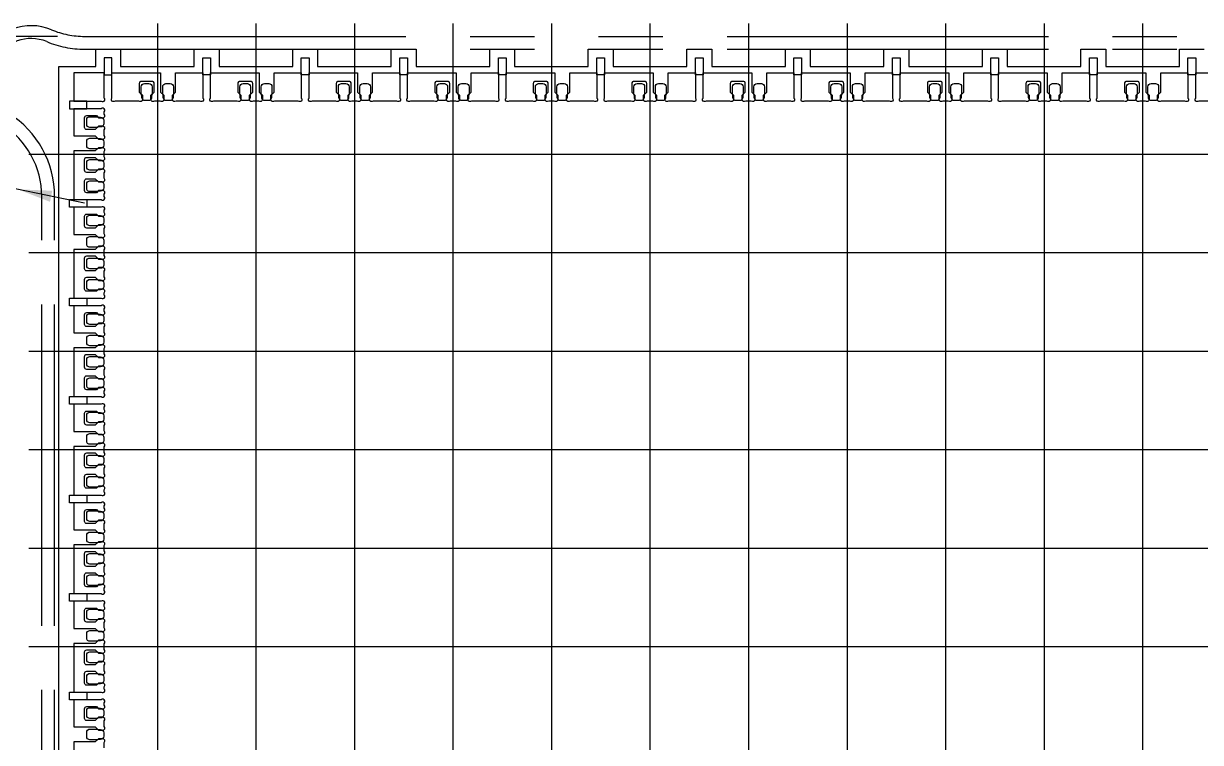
# Model space of a CAD drawing. Extents: x -105 to 405, y -68 to 126.
# Drawn here: x 236.63 to 264.11, y 80.19 to 96.97 of the extents above; entities that cross this region are included whole.
import ezdxf

# ---------------------------------------------------------------- set-up
doc = ezdxf.new("R2010")
doc.units = 0
doc.linetypes.add('PHANTOM', pattern=[15, 7.5, -1.5, 1.5, -1.5, 1.5, -1.5])
doc.layers.add('2', color=7, linetype='CONTINUOUS')
doc.layers.add('2D', color=4, linetype='CONTINUOUS')

msp = doc.modelspace()

# ---------------------------------------------------------------- linework, layer by layer
at = {"layer": '2', "linetype": 'CONTINUOUS'}
for points in [[(237.8045, 95.8249), (237.8045, 95.1649), (238.4438, 95.1649, 1.010051), (238.5145, 95.2356), (238.5145, 95.8249)], [(239.8295, 95.5749), (239.8295, 95.3749), (239.9045, 95.2999), (239.9045, 95.1999, -0.6718011), (239.8188, 95.1649), (239.6902, 95.1649, -0.6718011), (239.6045, 95.1999), (239.6045, 95.2999), (239.6795, 95.3749), (239.6795, 95.5749, 0.4142136), (239.6295, 95.6249), (239.3795, 95.6249, 0.4142136), (239.3295, 95.5749), (239.3295, 95.3749), (239.4045, 95.2999), (239.4045, 95.1999, -0.6718011), (239.3188, 95.1649), (238.7652, 95.1649, -1.010051), (238.6945, 95.2356), (238.6945, 95.8249), (239.8295, 95.8249)], [(240.1795, 95.8249), (240.8145, 95.8249), (240.8145, 95.2356, -1.010051), (240.7438, 95.1649), (240.1902, 95.1649, -0.6718011), (240.1045, 95.1999), (240.1045, 95.2999), (240.1795, 95.3749), (240.1795, 95.5749)], [(242.1295, 95.5749), (242.1295, 95.3749), (242.2045, 95.2999), (242.2045, 95.1999, -0.6718011), (242.1188, 95.1649), (241.9902, 95.1649, -0.6718011), (241.9045, 95.1999), (241.9045, 95.2999), (241.9795, 95.3749), (241.9795, 95.5749, 0.4142136), (241.9295, 95.6249), (241.6795, 95.6249, 0.4142136), (241.6295, 95.5749), (241.6295, 95.3749), (241.7045, 95.2999), (241.7045, 95.1999, -0.6718011), (241.6188, 95.1649), (241.0652, 95.1649, -1.010051), (240.9945, 95.2356), (240.9945, 95.8249), (242.1295, 95.8249)], [(242.4795, 95.8249), (243.1145, 95.8249), (243.1145, 95.2356, -1.010051), (243.0438, 95.1649), (242.4902, 95.1649, -0.6718011), (242.4045, 95.1999), (242.4045, 95.2999), (242.4795, 95.3749), (242.4795, 95.5749)], [(244.4295, 95.5749), (244.4295, 95.3749), (244.5045, 95.2999), (244.5045, 95.1999, -0.6718011), (244.4188, 95.1649), (244.2902, 95.1649, -0.6718011), (244.2045, 95.1999), (244.2045, 95.2999), (244.2795, 95.3749), (244.2795, 95.5749, 0.4142136), (244.2295, 95.6249), (243.9795, 95.6249, 0.4142136), (243.9295, 95.5749), (243.9295, 95.3749), (244.0045, 95.2999), (244.0045, 95.1999, -0.6718011), (243.9188, 95.1649), (243.3652, 95.1649, -1.010051), (243.2945, 95.2356), (243.2945, 95.8249), (244.4295, 95.8249)], [(244.7795, 95.8249), (245.4145, 95.8249), (245.4145, 95.2356, -1.010051), (245.3438, 95.1649), (244.7902, 95.1649, -0.6718011), (244.7045, 95.1999), (244.7045, 95.2999), (244.7795, 95.3749), (244.7795, 95.5749)], [(246.7295, 95.5749), (246.7295, 95.3749), (246.8045, 95.2999), (246.8045, 95.1999, -0.6718011), (246.7188, 95.1649), (246.5902, 95.1649, -0.6718011), (246.5045, 95.1999), (246.5045, 95.2999), (246.5795, 95.3749), (246.5795, 95.5749, 0.4142136), (246.5295, 95.6249), (246.2795, 95.6249, 0.4142136), (246.2295, 95.5749), (246.2295, 95.3749), (246.3045, 95.2999), (246.3045, 95.1999, -0.6718011), (246.2188, 95.1649), (245.6652, 95.1649, -1.010051), (245.5945, 95.2356), (245.5945, 95.8249), (246.7295, 95.8249)], [(247.0795, 95.8249), (247.7145, 95.8249), (247.7145, 95.2356, -1.010051), (247.6438, 95.1649), (247.0902, 95.1649, -0.6718011), (247.0045, 95.1999), (247.0045, 95.2999), (247.0795, 95.3749), (247.0795, 95.5749)], [(249.0295, 95.5749), (249.0295, 95.3749), (249.1045, 95.2999), (249.1045, 95.1999, -0.6718011), (249.0188, 95.1649), (248.8902, 95.1649, -0.6718011), (248.8045, 95.1999), (248.8045, 95.2999), (248.8795, 95.3749), (248.8795, 95.5749, 0.4142136), (248.8295, 95.6249), (248.5795, 95.6249, 0.4142136), (248.5295, 95.5749), (248.5295, 95.3749), (248.6045, 95.2999), (248.6045, 95.1999, -0.6718011), (248.5188, 95.1649), (247.9652, 95.1649, -1.010051), (247.8945, 95.2356), (247.8945, 95.8249), (249.0295, 95.8249)], [(249.3795, 95.8249), (250.0145, 95.8249), (250.0145, 95.2356, -1.010051), (249.9438, 95.1649), (249.3902, 95.1649, -0.6718011), (249.3045, 95.1999), (249.3045, 95.2999), (249.3795, 95.3749), (249.3795, 95.5749)], [(251.3295, 95.5749), (251.3295, 95.3749), (251.4045, 95.2999), (251.4045, 95.1999, -0.6718011), (251.3188, 95.1649), (251.1902, 95.1649, -0.6718011), (251.1045, 95.1999), (251.1045, 95.2999), (251.1795, 95.3749), (251.1795, 95.5749, 0.4142136), (251.1295, 95.6249), (250.8795, 95.6249, 0.4142136), (250.8295, 95.5749), (250.8295, 95.3749), (250.9045, 95.2999), (250.9045, 95.1999, -0.6718011), (250.8188, 95.1649), (250.2652, 95.1649, -1.010051), (250.1945, 95.2356), (250.1945, 95.8249), (251.3295, 95.8249)], [(251.6795, 95.8249), (252.3145, 95.8249), (252.3145, 95.2356, -1.010051), (252.2438, 95.1649), (251.6902, 95.1649, -0.6718011), (251.6045, 95.1999), (251.6045, 95.2999), (251.6795, 95.3749), (251.6795, 95.5749)], [(253.6295, 95.5749), (253.6295, 95.3749), (253.7045, 95.2999), (253.7045, 95.1999, -0.6718011), (253.6188, 95.1649), (253.4902, 95.1649, -0.6718011), (253.4045, 95.1999), (253.4045, 95.2999), (253.4795, 95.3749), (253.4795, 95.5749, 0.4142136), (253.4295, 95.6249), (253.1795, 95.6249, 0.4142136), (253.1295, 95.5749), (253.1295, 95.3749), (253.2045, 95.2999), (253.2045, 95.1999, -0.6718011), (253.1188, 95.1649), (252.5652, 95.1649, -1.010051), (252.4945, 95.2356), (252.4945, 95.8249), (253.6295, 95.8249)], [(253.9795, 95.8249), (254.6145, 95.8249), (254.6145, 95.2356, -1.010051), (254.5438, 95.1649), (253.9902, 95.1649, -0.6718011), (253.9045, 95.1999), (253.9045, 95.2999), (253.9795, 95.3749), (253.9795, 95.5749)], [(255.9295, 95.5749), (255.9295, 95.3749), (256.0045, 95.2999), (256.0045, 95.1999, -0.6718011), (255.9188, 95.1649), (255.7902, 95.1649, -0.6718011), (255.7045, 95.1999), (255.7045, 95.2999), (255.7795, 95.3749), (255.7795, 95.5749, 0.4142136), (255.7295, 95.6249), (255.4795, 95.6249, 0.4142136), (255.4295, 95.5749), (255.4295, 95.3749), (255.5045, 95.2999), (255.5045, 95.1999, -0.6718011), (255.4188, 95.1649), (254.8652, 95.1649, -1.010051), (254.7945, 95.2356), (254.7945, 95.8249), (255.9295, 95.8249)], [(256.2795, 95.8249), (256.9145, 95.8249), (256.9145, 95.2356, -1.010051), (256.8438, 95.1649), (256.2902, 95.1649, -0.6718011), (256.2045, 95.1999), (256.2045, 95.2999), (256.2795, 95.3749), (256.2795, 95.5749)], [(258.2295, 95.5749), (258.2295, 95.3749), (258.3045, 95.2999), (258.3045, 95.1999, -0.6718011), (258.2188, 95.1649), (258.0902, 95.1649, -0.6718011), (258.0045, 95.1999), (258.0045, 95.2999), (258.0795, 95.3749), (258.0795, 95.5749, 0.4142136), (258.0295, 95.6249), (257.7795, 95.6249, 0.4142136), (257.7295, 95.5749), (257.7295, 95.3749), (257.8045, 95.2999), (257.8045, 95.1999, -0.6718011), (257.7188, 95.1649), (257.1652, 95.1649, -1.010051), (257.0945, 95.2356), (257.0945, 95.8249), (258.2295, 95.8249)], [(258.5795, 95.8249), (259.2145, 95.8249), (259.2145, 95.2356, -1.010051), (259.1438, 95.1649), (258.5902, 95.1649, -0.6718011), (258.5045, 95.1999), (258.5045, 95.2999), (258.5795, 95.3749), (258.5795, 95.5749)], [(260.5295, 95.5749), (260.5295, 95.3749), (260.6045, 95.2999), (260.6045, 95.1999, -0.6718011), (260.5188, 95.1649), (260.3902, 95.1649, -0.6718011), (260.3045, 95.1999), (260.3045, 95.2999), (260.3795, 95.3749), (260.3795, 95.5749, 0.4142136), (260.3295, 95.6249), (260.0795, 95.6249, 0.4142136), (260.0295, 95.5749), (260.0295, 95.3749), (260.1045, 95.2999), (260.1045, 95.1999, -0.6718011), (260.0188, 95.1649), (259.4652, 95.1649, -1.010051), (259.3945, 95.2356), (259.3945, 95.8249), (260.5295, 95.8249)], [(260.8795, 95.8249), (261.5145, 95.8249), (261.5145, 95.2356, -1.010051), (261.4438, 95.1649), (260.8902, 95.1649, -0.6718011), (260.8045, 95.1999), (260.8045, 95.2999), (260.8795, 95.3749), (260.8795, 95.5749)], [(262.8295, 95.5749), (262.8295, 95.3749), (262.9045, 95.2999), (262.9045, 95.1999, -0.6718011), (262.8188, 95.1649), (262.6902, 95.1649, -0.6718011), (262.6045, 95.1999), (262.6045, 95.2999), (262.6795, 95.3749), (262.6795, 95.5749, 0.4142136), (262.6295, 95.6249), (262.3795, 95.6249, 0.4142136), (262.3295, 95.5749), (262.3295, 95.3749), (262.4045, 95.2999), (262.4045, 95.1999, -0.6718011), (262.3188, 95.1649), (261.7652, 95.1649, -1.010051), (261.6945, 95.2356), (261.6945, 95.8249), (262.8295, 95.8249)], [(263.1795, 95.8249), (263.8145, 95.8249), (263.8145, 95.2356, -1.010051), (263.7438, 95.1649), (263.1902, 95.1649, -0.6718011), (263.1045, 95.1999), (263.1045, 95.2999), (263.1795, 95.3749), (263.1795, 95.5749)], [(265.1295, 95.5749), (265.1295, 95.3749), (265.2045, 95.2999), (265.2045, 95.1999, -0.6718011), (265.1188, 95.1649), (264.9902, 95.1649, -0.6718011), (264.9045, 95.1999), (264.9045, 95.2999), (264.9795, 95.3749), (264.9795, 95.5749, 0.4142136), (264.9295, 95.6249), (264.6795, 95.6249, 0.4142136), (264.6295, 95.5749), (264.6295, 95.3749), (264.7045, 95.2999), (264.7045, 95.1999, -0.6718011), (264.6188, 95.1649), (264.0652, 95.1649, -1.010051), (263.9945, 95.2356), (263.9945, 95.8249), (265.1295, 95.8249)], [(238.1045, 94.3499), (238.3045, 94.3499), (238.3795, 94.2749), (238.4795, 94.2749, 0.6718011), (238.5145, 94.3606), (238.5145, 94.4892, 0.6718011), (238.4795, 94.5749), (238.3795, 94.5749), (238.3045, 94.4999), (238.1045, 94.4999, -0.4142136), (238.0545, 94.5499), (238.0545, 94.7749, -0.4142136), (238.1045, 94.8249), (238.3295, 94.8249), (238.3795, 94.7749), (238.4795, 94.7749, 0.6718011), (238.5145, 94.8606), (238.5145, 94.9142, 1.010051), (238.4438, 94.9849), (237.8045, 94.9849), (237.8045, 94.3499)], [(237.8045, 93.9999), (237.8045, 92.8649), (238.4438, 92.8649, 1.010051), (238.5145, 92.9356), (238.5145, 92.9892, 0.6718011), (238.4795, 93.0749), (238.3795, 93.0749), (238.3295, 93.0249), (238.1045, 93.0249, -0.4142136), (238.0545, 93.0749), (238.0545, 93.2999, -0.4142136), (238.1045, 93.3499), (238.3045, 93.3499), (238.3795, 93.2749), (238.4795, 93.2749, 0.6718011), (238.5145, 93.3606), (238.5145, 93.4892, 0.6718011), (238.4795, 93.5749), (238.3795, 93.5749), (238.3045, 93.4999), (238.1045, 93.4999, -0.4142136), (238.0545, 93.5499), (238.0545, 93.7999, -0.4142136), (238.1045, 93.8499), (238.3045, 93.8499), (238.3795, 93.7749), (238.4795, 93.7749, 0.6718011), (238.5145, 93.8606), (238.5145, 93.9892, 0.6718011), (238.4795, 94.0749), (238.3795, 94.0749), (238.3045, 93.9999), (238.1045, 93.9999)], [(238.1045, 92.0499), (238.3045, 92.0499), (238.3795, 91.9749), (238.4795, 91.9749, 0.6718011), (238.5145, 92.0606), (238.5145, 92.1892, 0.6718011), (238.4795, 92.2749), (238.3795, 92.2749), (238.3045, 92.1999), (238.1045, 92.1999, -0.4142136), (238.0545, 92.2499), (238.0545, 92.4749, -0.4142136), (238.1045, 92.5249), (238.3295, 92.5249), (238.3795, 92.4749), (238.4795, 92.4749, 0.6718011), (238.5145, 92.5606), (238.5145, 92.6142, 1.010051), (238.4438, 92.6849), (237.8045, 92.6849), (237.8045, 92.0499)], [(237.8045, 91.6999), (237.8045, 90.5649), (238.4438, 90.5649, 1.010051), (238.5145, 90.6356), (238.5145, 90.6892, 0.6718011), (238.4795, 90.7749), (238.3795, 90.7749), (238.3295, 90.7249), (238.1045, 90.7249, -0.4142136), (238.0545, 90.7749), (238.0545, 90.9999, -0.4142136), (238.1045, 91.0499), (238.3045, 91.0499), (238.3795, 90.9749), (238.4795, 90.9749, 0.6718011), (238.5145, 91.0606), (238.5145, 91.1892, 0.6718011), (238.4795, 91.2749), (238.3795, 91.2749), (238.3045, 91.1999), (238.1045, 91.1999, -0.4142136), (238.0545, 91.2499), (238.0545, 91.4999, -0.4142136), (238.1045, 91.5499), (238.3045, 91.5499), (238.3795, 91.4749), (238.4795, 91.4749, 0.6718011), (238.5145, 91.5606), (238.5145, 91.6892, 0.6718011), (238.4795, 91.7749), (238.3795, 91.7749), (238.3045, 91.6999), (238.1045, 91.6999)], [(238.1045, 89.7499), (238.3045, 89.7499), (238.3795, 89.6749), (238.4795, 89.6749, 0.6718011), (238.5145, 89.7606), (238.5145, 89.8892, 0.6718011), (238.4795, 89.9749), (238.3795, 89.9749), (238.3045, 89.8999), (238.1045, 89.8999, -0.4142136), (238.0545, 89.9499), (238.0545, 90.1749, -0.4142136), (238.1045, 90.2249), (238.3295, 90.2249), (238.3795, 90.1749), (238.4795, 90.1749, 0.6718011), (238.5145, 90.2606), (238.5145, 90.3142, 1.010051), (238.4438, 90.3849), (237.8045, 90.3849), (237.8045, 89.7499)], [(237.8045, 89.3999), (237.8045, 88.2649), (238.4438, 88.2649, 1.010051), (238.5145, 88.3356), (238.5145, 88.3892, 0.6718011), (238.4795, 88.4749), (238.3795, 88.4749), (238.3295, 88.4249), (238.1045, 88.4249, -0.4142136), (238.0545, 88.4749), (238.0545, 88.6999, -0.4142136), (238.1045, 88.7499), (238.3045, 88.7499), (238.3795, 88.6749), (238.4795, 88.6749, 0.6718011), (238.5145, 88.7606), (238.5145, 88.8892, 0.6718011), (238.4795, 88.9749), (238.3795, 88.9749), (238.3045, 88.8999), (238.1045, 88.8999, -0.4142136), (238.0545, 88.9499), (238.0545, 89.1999, -0.4142136), (238.1045, 89.2499), (238.3045, 89.2499), (238.3795, 89.1749), (238.4795, 89.1749, 0.6718011), (238.5145, 89.2606), (238.5145, 89.3892, 0.6718011), (238.4795, 89.4749), (238.3795, 89.4749), (238.3045, 89.3999), (238.1045, 89.3999)], [(238.1045, 87.4499), (238.3045, 87.4499), (238.3795, 87.3749), (238.4795, 87.3749, 0.6718011), (238.5145, 87.4606), (238.5145, 87.5892, 0.6718011), (238.4795, 87.6749), (238.3795, 87.6749), (238.3045, 87.5999), (238.1045, 87.5999, -0.4142136), (238.0545, 87.6499), (238.0545, 87.8749, -0.4142136), (238.1045, 87.9249), (238.3295, 87.9249), (238.3795, 87.8749), (238.4795, 87.8749, 0.6718011), (238.5145, 87.9606), (238.5145, 88.0142, 1.010051), (238.4438, 88.0849), (237.8045, 88.0849), (237.8045, 87.4499)], [(237.8045, 87.0999), (237.8045, 85.9649), (238.4438, 85.9649, 1.010051), (238.5145, 86.0356), (238.5145, 86.0892, 0.6718011), (238.4795, 86.1749), (238.3795, 86.1749), (238.3295, 86.1249), (238.1045, 86.1249, -0.4142136), (238.0545, 86.1749), (238.0545, 86.3999, -0.4142136), (238.1045, 86.4499), (238.3045, 86.4499), (238.3795, 86.3749), (238.4795, 86.3749, 0.6718011), (238.5145, 86.4606), (238.5145, 86.5892, 0.6718011), (238.4795, 86.6749), (238.3795, 86.6749), (238.3045, 86.5999), (238.1045, 86.5999, -0.4142136), (238.0545, 86.6499), (238.0545, 86.8999, -0.4142136), (238.1045, 86.9499), (238.3045, 86.9499), (238.3795, 86.8749), (238.4795, 86.8749, 0.6718011), (238.5145, 86.9606), (238.5145, 87.0892, 0.6718011), (238.4795, 87.1749), (238.3795, 87.1749), (238.3045, 87.0999), (238.1045, 87.0999)], [(238.1045, 85.1499), (238.3045, 85.1499), (238.3795, 85.0749), (238.4795, 85.0749, 0.6718011), (238.5145, 85.1606), (238.5145, 85.2892, 0.6718011), (238.4795, 85.3749), (238.3795, 85.3749), (238.3045, 85.2999), (238.1045, 85.2999, -0.4142136), (238.0545, 85.3499), (238.0545, 85.5749, -0.4142136), (238.1045, 85.6249), (238.3295, 85.6249), (238.3795, 85.5749), (238.4795, 85.5749, 0.6718011), (238.5145, 85.6606), (238.5145, 85.7142, 1.010051), (238.4438, 85.7849), (237.8045, 85.7849), (237.8045, 85.1499)], [(237.8045, 84.7999), (237.8045, 83.6649), (238.4438, 83.6649, 1.010051), (238.5145, 83.7356), (238.5145, 83.7892, 0.6718011), (238.4795, 83.8749), (238.3795, 83.8749), (238.3295, 83.8249), (238.1045, 83.8249, -0.4142136), (238.0545, 83.8749), (238.0545, 84.0999, -0.4142136), (238.1045, 84.1499), (238.3045, 84.1499), (238.3795, 84.0749), (238.4795, 84.0749, 0.6718011), (238.5145, 84.1606), (238.5145, 84.2892, 0.6718011), (238.4795, 84.3749), (238.3795, 84.3749), (238.3045, 84.2999), (238.1045, 84.2999, -0.4142136), (238.0545, 84.3499), (238.0545, 84.5999, -0.4142136), (238.1045, 84.6499), (238.3045, 84.6499), (238.3795, 84.5749), (238.4795, 84.5749, 0.6718011), (238.5145, 84.6606), (238.5145, 84.7892, 0.6718011), (238.4795, 84.8749), (238.3795, 84.8749), (238.3045, 84.7999), (238.1045, 84.7999)], [(238.1045, 82.8499), (238.3045, 82.8499), (238.3795, 82.7749), (238.4795, 82.7749, 0.6718011), (238.5145, 82.8606), (238.5145, 82.9892, 0.6718011), (238.4795, 83.0749), (238.3795, 83.0749), (238.3045, 82.9999), (238.1045, 82.9999, -0.4142136), (238.0545, 83.0499), (238.0545, 83.2749, -0.4142136), (238.1045, 83.3249), (238.3295, 83.3249), (238.3795, 83.2749), (238.4795, 83.2749, 0.6718011), (238.5145, 83.3606), (238.5145, 83.4142, 1.010051), (238.4438, 83.4849), (237.8045, 83.4849), (237.8045, 82.8499)], [(237.8045, 82.4999), (237.8045, 81.3649), (238.4438, 81.3649, 1.010051), (238.5145, 81.4356), (238.5145, 81.4892, 0.6718011), (238.4795, 81.5749), (238.3795, 81.5749), (238.3295, 81.5249), (238.1045, 81.5249, -0.4142136), (238.0545, 81.5749), (238.0545, 81.7999, -0.4142136), (238.1045, 81.8499), (238.3045, 81.8499), (238.3795, 81.7749), (238.4795, 81.7749, 0.6718011), (238.5145, 81.8606), (238.5145, 81.9892, 0.6718011), (238.4795, 82.0749), (238.3795, 82.0749), (238.3045, 81.9999), (238.1045, 81.9999, -0.4142136), (238.0545, 82.0499), (238.0545, 82.2999, -0.4142136), (238.1045, 82.3499), (238.3045, 82.3499), (238.3795, 82.2749), (238.4795, 82.2749, 0.6718011), (238.5145, 82.3606), (238.5145, 82.4892, 0.6718011), (238.4795, 82.5749), (238.3795, 82.5749), (238.3045, 82.4999), (238.1045, 82.4999)], [(238.1045, 80.5499), (238.3045, 80.5499), (238.3795, 80.4749), (238.4795, 80.4749, 0.6718011), (238.5145, 80.5606), (238.5145, 80.6892, 0.6718011), (238.4795, 80.7749), (238.3795, 80.7749), (238.3045, 80.6999), (238.1045, 80.6999, -0.4142136), (238.0545, 80.7499), (238.0545, 80.9749, -0.4142136), (238.1045, 81.0249), (238.3295, 81.0249), (238.3795, 80.9749), (238.4795, 80.9749, 0.6718011), (238.5145, 81.0606), (238.5145, 81.1142, 1.010051), (238.4438, 81.1849), (237.8045, 81.1849), (237.8045, 80.5499)]]:
    msp.add_lwpolyline(points, format="xyb", close=True, dxfattribs=at)
msp.add_lwpolyline([(238.5145, 80.0606), (238.5145, 80.1892, 0.6718011), (238.4795, 80.2749), (238.3795, 80.2749), (238.3045, 80.1999), (238.1045, 80.1999), (237.8045, 80.1999), (237.8045, 79.0649)], format="xyb", dxfattribs=at)
at = {"layer": '2D'}
for p, q in [((239.7545, 96.9749), (239.7545, 33.3749)), ((242.0545, 96.9749), (242.0545, 33.3749)), ((244.3545, 96.9749), (244.3545, 33.3749)), ((246.6545, 96.9749), (246.6545, 33.3749)), ((248.9545, 96.9749), (248.9545, 33.3749)), ((251.2545, 96.9749), (251.2545, 33.3749)), ((253.5545, 96.9749), (253.5545, 33.3749)), ((255.8545, 96.9749), (255.8545, 33.3749)), ((258.1545, 96.9749), (258.1545, 33.3749)), ((260.4545, 96.9749), (260.4545, 33.3749)), ((262.7545, 96.9749), (262.7545, 33.3749)), ((236.7545, 93.9249), (293.3545, 93.9249)), ((236.7545, 91.6249), (293.3545, 91.6249)), ((236.7545, 89.3249), (293.3545, 89.3249)), ((236.7545, 87.0249), (293.3545, 87.0249)), ((236.7545, 84.7249), (293.3545, 84.7249)), ((236.7545, 82.4249), (293.3545, 82.4249))]:
    msp.add_line(p, q, dxfattribs=at)
at = {"layer": '2D', "color": 7, "linetype": 'CONTINUOUS'}
for p, q in [((237.4195, 96.6749), (222.4893, 96.6749)), ((237.4195, 96.6749), (222.656, 96.6749)), ((238.0511, 92.7789), (234.2579, 93.571))]:
    msp.add_line(p, q, dxfattribs=at)
at = {"layer": '2D', "color": 3, "linetype": 'PHANTOM'}
for points in [[(237.0545, 62.4363, 0.2559241), (236.1314, 64.1216, -0.5477226), (236.1314, 66.2282, 0.2559241), (237.0545, 67.9135), (237.0545, 92.9363, 0.2559241), (236.1314, 94.6216, -0.9166595), (237.2852, 96.8288, 0.0990195), (238.0545, 96.6749), (292.0545, 96.6749, 0.0990195), (292.8237, 96.8288, -0.9166595), (293.9776, 94.6216, 0.2559241), (293.0545, 92.9363), (293.0545, 67.9135, 0.2559241), (293.9776, 66.2282, -0.5477226), (293.9776, 64.1216, 0.2559241), (293.0545, 62.4363), (293.0545, 37.4135, 0.2559241), (293.9776, 35.7282, -0.9166595), (292.8237, 33.5211, 0.0990195), (292.0545, 33.6749), (238.0545, 33.6749, 0.0990195), (237.2852, 33.5211, -0.9166595), (236.1314, 35.7282, 0.2559241), (237.0545, 37.4135)], [(237.3545, 62.4363, 0.2559241), (236.2929, 64.3744, -0.5477226), (236.2929, 65.9755, 0.2559241), (237.3545, 67.9135), (237.3545, 92.9363, 0.2559241), (236.2929, 94.8744, -0.9166595), (237.1699, 96.5519, 0.0990195), (238.0545, 96.3749), (292.0545, 96.3749, 0.0990195), (292.9391, 96.5519, -0.9166595), (293.816, 94.8744, 0.2559241), (292.7545, 92.9363), (292.7545, 67.9135, 0.2559241), (293.816, 65.9755, -0.5477226), (293.816, 64.3744, 0.2559241), (292.7545, 62.4363), (292.7545, 37.4135, 0.2559241), (293.816, 35.4755, -0.9166595), (292.9391, 33.798, 0.0990195), (292.0545, 33.9749), (238.0545, 33.9749, 0.0990195), (237.1699, 33.798, -0.9166595), (236.2929, 35.4755, 0.2559241), (237.3545, 37.4135)]]:
    msp.add_lwpolyline(points, format="xyb", close=True, dxfattribs=at)
at = {"layer": '2D', "linetype": 'CONTINUOUS'}
msp.add_lwpolyline([(237.4545, 78.9749), (237.4545, 81.2749), (237.4545, 83.5749), (237.4545, 85.8749), (237.4545, 88.1749), (237.4545, 90.4749), (237.4545, 92.7749), (237.4545, 95.0749), (237.4545, 95.9749), (238.3145, 95.9749), (238.3145, 96.3749), (238.6045, 96.3749), (238.8945, 96.3749), (238.8945, 95.9749), (240.6145, 95.9749), (240.6145, 96.3749), (240.9045, 96.3749), (241.1945, 96.3749), (241.1945, 95.9749), (242.9145, 95.9749), (242.9145, 96.3749), (243.2045, 96.3749), (243.4945, 96.3749), (243.4945, 95.9749), (245.2145, 95.9749), (245.2145, 96.3749), (245.5045, 96.3749), (245.7945, 96.3749), (245.7945, 95.9749), (247.5145, 95.9749), (247.5145, 96.3749), (247.8045, 96.3749), (248.0945, 96.3749), (248.0945, 95.9749), (249.8145, 95.9749), (249.8145, 96.3749), (250.1045, 96.3749), (250.3945, 96.3749), (250.3945, 95.9749), (252.1145, 95.9749), (252.1145, 96.3749), (252.4045, 96.3749), (252.6945, 96.3749), (252.6945, 95.9749), (254.4145, 95.9749), (254.4145, 96.3749), (254.7045, 96.3749), (254.9945, 96.3749), (254.9945, 95.9749), (256.7145, 95.9749), (256.7145, 96.3749), (257.0045, 96.3749), (257.2945, 96.3749), (257.2945, 95.9749), (259.0145, 95.9749), (259.0145, 96.3749), (259.3045, 96.3749), (259.5945, 96.3749), (259.5945, 95.9749), (261.3145, 95.9749), (261.3145, 96.3749), (261.6045, 96.3749), (261.8945, 96.3749), (261.8945, 95.9749), (263.6145, 95.9749), (263.6145, 96.3749), (263.9045, 96.3749), (264.1945, 96.3749)], dxfattribs=at)
for points in [[(238.6045, 96.1749), (238.5145, 96.1749), (238.5145, 95.7749), (238.6045, 95.7749), (238.6945, 95.7749), (238.6945, 96.1749)], [(240.9945, 96.1749), (240.9945, 95.7749), (240.9045, 95.7749), (240.8145, 95.7749), (240.8145, 96.1749), (240.9045, 96.1749)], [(243.2945, 96.1749), (243.2945, 95.7749), (243.2045, 95.7749), (243.1145, 95.7749), (243.1145, 96.1749), (243.2045, 96.1749)], [(245.5945, 96.1749), (245.5945, 95.7749), (245.5045, 95.7749), (245.4145, 95.7749), (245.4145, 96.1749), (245.5045, 96.1749)], [(247.8945, 96.1749), (247.8945, 95.7749), (247.8045, 95.7749), (247.7145, 95.7749), (247.7145, 96.1749), (247.8045, 96.1749)], [(250.1945, 96.1749), (250.1945, 95.7749), (250.1045, 95.7749), (250.0145, 95.7749), (250.0145, 96.1749), (250.1045, 96.1749)], [(252.4945, 96.1749), (252.4945, 95.7749), (252.4045, 95.7749), (252.3145, 95.7749), (252.3145, 96.1749), (252.4045, 96.1749)], [(254.7945, 96.1749), (254.7945, 95.7749), (254.7045, 95.7749), (254.6145, 95.7749), (254.6145, 96.1749), (254.7045, 96.1749)], [(257.0945, 96.1749), (257.0945, 95.7749), (257.0045, 95.7749), (256.9145, 95.7749), (256.9145, 96.1749), (257.0045, 96.1749)], [(259.3945, 96.1749), (259.3945, 95.7749), (259.3045, 95.7749), (259.2145, 95.7749), (259.2145, 96.1749), (259.3045, 96.1749)], [(261.6945, 96.1749), (261.6945, 95.7749), (261.6045, 95.7749), (261.5145, 95.7749), (261.5145, 96.1749), (261.6045, 96.1749)], [(263.9945, 96.1749), (263.9945, 95.7749), (263.9045, 95.7749), (263.8145, 95.7749), (263.8145, 96.1749), (263.9045, 96.1749)], [(238.1045, 94.9849), (238.1045, 95.0749), (238.1045, 95.1649), (237.7045, 95.1649), (237.7045, 95.0749), (237.7045, 94.9849)], [(237.7045, 92.6849), (237.7045, 92.7749), (237.7045, 92.8649), (238.1045, 92.8649), (238.1045, 92.7749), (238.1045, 92.6849)], [(237.7045, 90.3849), (237.7045, 90.4749), (237.7045, 90.5649), (238.1045, 90.5649), (238.1045, 90.4749), (238.1045, 90.3849)], [(237.7045, 88.0849), (237.7045, 88.1749), (237.7045, 88.2649), (238.1045, 88.2649), (238.1045, 88.1749), (238.1045, 88.0849)], [(237.7045, 85.7849), (237.7045, 85.8749), (237.7045, 85.9649), (238.1045, 85.9649), (238.1045, 85.8749), (238.1045, 85.7849)], [(237.7045, 83.4849), (237.7045, 83.5749), (237.7045, 83.6649), (238.1045, 83.6649), (238.1045, 83.5749), (238.1045, 83.4849)], [(237.7045, 81.1849), (237.7045, 81.2749), (237.7045, 81.3649), (238.1045, 81.3649), (238.1045, 81.2749), (238.1045, 81.1849)]]:
    msp.add_lwpolyline(points, close=True, dxfattribs=at)
for points in [[(239.6295, 95.4999), (239.6295, 95.3249), (239.6195, 95.2999), (239.6195, 95.2499, -0.4142136), (239.5445, 95.1749), (239.4645, 95.1749, -0.4142136), (239.3895, 95.2499), (239.3895, 95.2999), (239.3795, 95.3249), (239.3795, 95.4999, -0.4142136), (239.4545, 95.5749), (239.5545, 95.5749, -0.4142136)], [(239.8795, 95.4999, -0.4142136), (239.9545, 95.5749), (240.0545, 95.5749, -0.4142136), (240.1295, 95.4999), (240.1295, 95.3249), (240.1195, 95.2999), (240.1195, 95.2499, -0.4142136), (240.0445, 95.1749), (239.9645, 95.1749, -0.4142136), (239.8895, 95.2499), (239.8895, 95.2999), (239.8795, 95.3249)], [(241.9295, 95.4999), (241.9295, 95.3249), (241.9195, 95.2999), (241.9195, 95.2499, -0.4142136), (241.8445, 95.1749), (241.7645, 95.1749, -0.4142136), (241.6895, 95.2499), (241.6895, 95.2999), (241.6795, 95.3249), (241.6795, 95.4999, -0.4142136), (241.7545, 95.5749), (241.8545, 95.5749, -0.4142136)], [(242.1795, 95.4999, -0.4142136), (242.2545, 95.5749), (242.3545, 95.5749, -0.4142136), (242.4295, 95.4999), (242.4295, 95.3249), (242.4195, 95.2999), (242.4195, 95.2499, -0.4142136), (242.3445, 95.1749), (242.2645, 95.1749, -0.4142136), (242.1895, 95.2499), (242.1895, 95.2999), (242.1795, 95.3249)], [(244.2295, 95.4999), (244.2295, 95.3249), (244.2195, 95.2999), (244.2195, 95.2499, -0.4142136), (244.1445, 95.1749), (244.0645, 95.1749, -0.4142136), (243.9895, 95.2499), (243.9895, 95.2999), (243.9795, 95.3249), (243.9795, 95.4999, -0.4142136), (244.0545, 95.5749), (244.1545, 95.5749, -0.4142136)], [(244.4795, 95.4999, -0.4142136), (244.5545, 95.5749), (244.6545, 95.5749, -0.4142136), (244.7295, 95.4999), (244.7295, 95.3249), (244.7195, 95.2999), (244.7195, 95.2499, -0.4142136), (244.6445, 95.1749), (244.5645, 95.1749, -0.4142136), (244.4895, 95.2499), (244.4895, 95.2999), (244.4795, 95.3249)], [(246.5295, 95.4999), (246.5295, 95.3249), (246.5195, 95.2999), (246.5195, 95.2499, -0.4142136), (246.4445, 95.1749), (246.3645, 95.1749, -0.4142136), (246.2895, 95.2499), (246.2895, 95.2999), (246.2795, 95.3249), (246.2795, 95.4999, -0.4142136), (246.3545, 95.5749), (246.4545, 95.5749, -0.4142136)], [(246.7795, 95.4999, -0.4142136), (246.8545, 95.5749), (246.9545, 95.5749, -0.4142136), (247.0295, 95.4999), (247.0295, 95.3249), (247.0195, 95.2999), (247.0195, 95.2499, -0.4142136), (246.9445, 95.1749), (246.8645, 95.1749, -0.4142136), (246.7895, 95.2499), (246.7895, 95.2999), (246.7795, 95.3249)], [(248.8295, 95.4999), (248.8295, 95.3249), (248.8195, 95.2999), (248.8195, 95.2499, -0.4142136), (248.7445, 95.1749), (248.6645, 95.1749, -0.4142136), (248.5895, 95.2499), (248.5895, 95.2999), (248.5795, 95.3249), (248.5795, 95.4999, -0.4142136), (248.6545, 95.5749), (248.7545, 95.5749, -0.4142136)], [(249.0795, 95.4999, -0.4142136), (249.1545, 95.5749), (249.2545, 95.5749, -0.4142136), (249.3295, 95.4999), (249.3295, 95.3249), (249.3195, 95.2999), (249.3195, 95.2499, -0.4142136), (249.2445, 95.1749), (249.1645, 95.1749, -0.4142136), (249.0895, 95.2499), (249.0895, 95.2999), (249.0795, 95.3249)], [(251.1295, 95.4999), (251.1295, 95.3249), (251.1195, 95.2999), (251.1195, 95.2499, -0.4142136), (251.0445, 95.1749), (250.9645, 95.1749, -0.4142136), (250.8895, 95.2499), (250.8895, 95.2999), (250.8795, 95.3249), (250.8795, 95.4999, -0.4142136), (250.9545, 95.5749), (251.0545, 95.5749, -0.4142136)], [(251.3795, 95.4999, -0.4142136), (251.4545, 95.5749), (251.5545, 95.5749, -0.4142136), (251.6295, 95.4999), (251.6295, 95.3249), (251.6195, 95.2999), (251.6195, 95.2499, -0.4142136), (251.5445, 95.1749), (251.4645, 95.1749, -0.4142136), (251.3895, 95.2499), (251.3895, 95.2999), (251.3795, 95.3249)], [(253.4295, 95.4999), (253.4295, 95.3249), (253.4195, 95.2999), (253.4195, 95.2499, -0.4142136), (253.3445, 95.1749), (253.2645, 95.1749, -0.4142136), (253.1895, 95.2499), (253.1895, 95.2999), (253.1795, 95.3249), (253.1795, 95.4999, -0.4142136), (253.2545, 95.5749), (253.3545, 95.5749, -0.4142136)], [(253.6795, 95.4999, -0.4142136), (253.7545, 95.5749), (253.8545, 95.5749, -0.4142136), (253.9295, 95.4999), (253.9295, 95.3249), (253.9195, 95.2999), (253.9195, 95.2499, -0.4142136), (253.8445, 95.1749), (253.7645, 95.1749, -0.4142136), (253.6895, 95.2499), (253.6895, 95.2999), (253.6795, 95.3249)], [(255.7295, 95.4999), (255.7295, 95.3249), (255.7195, 95.2999), (255.7195, 95.2499, -0.4142136), (255.6445, 95.1749), (255.5645, 95.1749, -0.4142136), (255.4895, 95.2499), (255.4895, 95.2999), (255.4795, 95.3249), (255.4795, 95.4999, -0.4142136), (255.5545, 95.5749), (255.6545, 95.5749, -0.4142136)], [(255.9795, 95.4999, -0.4142136), (256.0545, 95.5749), (256.1545, 95.5749, -0.4142136), (256.2295, 95.4999), (256.2295, 95.3249), (256.2195, 95.2999), (256.2195, 95.2499, -0.4142136), (256.1445, 95.1749), (256.0645, 95.1749, -0.4142136), (255.9895, 95.2499), (255.9895, 95.2999), (255.9795, 95.3249)], [(258.0295, 95.4999), (258.0295, 95.3249), (258.0195, 95.2999), (258.0195, 95.2499, -0.4142136), (257.9445, 95.1749), (257.8645, 95.1749, -0.4142136), (257.7895, 95.2499), (257.7895, 95.2999), (257.7795, 95.3249), (257.7795, 95.4999, -0.4142136), (257.8545, 95.5749), (257.9545, 95.5749, -0.4142136)], [(258.2795, 95.4999, -0.4142136), (258.3545, 95.5749), (258.4545, 95.5749, -0.4142136), (258.5295, 95.4999), (258.5295, 95.3249), (258.5195, 95.2999), (258.5195, 95.2499, -0.4142136), (258.4445, 95.1749), (258.3645, 95.1749, -0.4142136), (258.2895, 95.2499), (258.2895, 95.2999), (258.2795, 95.3249)], [(260.3295, 95.4999), (260.3295, 95.3249), (260.3195, 95.2999), (260.3195, 95.2499, -0.4142136), (260.2445, 95.1749), (260.1645, 95.1749, -0.4142136), (260.0895, 95.2499), (260.0895, 95.2999), (260.0795, 95.3249), (260.0795, 95.4999, -0.4142136), (260.1545, 95.5749), (260.2545, 95.5749, -0.4142136)], [(260.5795, 95.4999, -0.4142136), (260.6545, 95.5749), (260.7545, 95.5749, -0.4142136), (260.8295, 95.4999), (260.8295, 95.3249), (260.8195, 95.2999), (260.8195, 95.2499, -0.4142136), (260.7445, 95.1749), (260.6645, 95.1749, -0.4142136), (260.5895, 95.2499), (260.5895, 95.2999), (260.5795, 95.3249)], [(262.6295, 95.4999), (262.6295, 95.3249), (262.6195, 95.2999), (262.6195, 95.2499, -0.4142136), (262.5445, 95.1749), (262.4645, 95.1749, -0.4142136), (262.3895, 95.2499), (262.3895, 95.2999), (262.3795, 95.3249), (262.3795, 95.4999, -0.4142136), (262.4545, 95.5749), (262.5545, 95.5749, -0.4142136)], [(262.8795, 95.4999, -0.4142136), (262.9545, 95.5749), (263.0545, 95.5749, -0.4142136), (263.1295, 95.4999), (263.1295, 95.3249), (263.1195, 95.2999), (263.1195, 95.2499, -0.4142136), (263.0445, 95.1749), (262.9645, 95.1749, -0.4142136), (262.8895, 95.2499), (262.8895, 95.2999), (262.8795, 95.3249)], [(238.1795, 94.7999), (238.3545, 94.7999), (238.3795, 94.7899), (238.4295, 94.7899, -0.4142136), (238.5045, 94.7149), (238.5045, 94.6349, -0.4142136), (238.4295, 94.5599), (238.3795, 94.5599), (238.3545, 94.5499), (238.1795, 94.5499, -0.4142136), (238.1045, 94.6249), (238.1045, 94.7249, -0.4142136)], [(238.1795, 94.2999), (238.3545, 94.2999), (238.3795, 94.2899), (238.4295, 94.2899, -0.4142136), (238.5045, 94.2149), (238.5045, 94.1349, -0.4142136), (238.4295, 94.0599), (238.3795, 94.0599), (238.3545, 94.0499), (238.1795, 94.0499, -0.4142136), (238.1045, 94.1249), (238.1045, 94.2249, -0.4142136)], [(238.1795, 93.7999), (238.3545, 93.7999), (238.3795, 93.7899), (238.4295, 93.7899, -0.4142136), (238.5045, 93.7149), (238.5045, 93.6349, -0.4142136), (238.4295, 93.5599), (238.3795, 93.5599), (238.3545, 93.5499), (238.1795, 93.5499, -0.4142136), (238.1045, 93.6249), (238.1045, 93.7249, -0.4142136)], [(238.1795, 93.2999), (238.3545, 93.2999), (238.3795, 93.2899), (238.4295, 93.2899, -0.4142136), (238.5045, 93.2149), (238.5045, 93.1349, -0.4142136), (238.4295, 93.0599), (238.3795, 93.0599), (238.3545, 93.0499), (238.1795, 93.0499, -0.4142136), (238.1045, 93.1249), (238.1045, 93.2249, -0.4142136)], [(238.1795, 92.4999), (238.3545, 92.4999), (238.3795, 92.4899), (238.4295, 92.4899, -0.4142136), (238.5045, 92.4149), (238.5045, 92.3349, -0.4142136), (238.4295, 92.2599), (238.3795, 92.2599), (238.3545, 92.2499), (238.1795, 92.2499, -0.4142136), (238.1045, 92.3249), (238.1045, 92.4249, -0.4142136)], [(238.1795, 91.9999), (238.3545, 91.9999), (238.3795, 91.9899), (238.4295, 91.9899, -0.4142136), (238.5045, 91.9149), (238.5045, 91.8349, -0.4142136), (238.4295, 91.7599), (238.3795, 91.7599), (238.3545, 91.7499), (238.1795, 91.7499, -0.4142136), (238.1045, 91.8249), (238.1045, 91.9249, -0.4142136)], [(238.1795, 91.4999), (238.3545, 91.4999), (238.3795, 91.4899), (238.4295, 91.4899, -0.4142136), (238.5045, 91.4149), (238.5045, 91.3349, -0.4142136), (238.4295, 91.2599), (238.3795, 91.2599), (238.3545, 91.2499), (238.1795, 91.2499, -0.4142136), (238.1045, 91.3249), (238.1045, 91.4249, -0.4142136)], [(238.1795, 90.9999), (238.3545, 90.9999), (238.3795, 90.9899), (238.4295, 90.9899, -0.4142136), (238.5045, 90.9149), (238.5045, 90.8349, -0.4142136), (238.4295, 90.7599), (238.3795, 90.7599), (238.3545, 90.7499), (238.1795, 90.7499, -0.4142136), (238.1045, 90.8249), (238.1045, 90.9249, -0.4142136)], [(238.1795, 90.1999), (238.3545, 90.1999), (238.3795, 90.1899), (238.4295, 90.1899, -0.4142136), (238.5045, 90.1149), (238.5045, 90.0349, -0.4142136), (238.4295, 89.9599), (238.3795, 89.9599), (238.3545, 89.9499), (238.1795, 89.9499, -0.4142136), (238.1045, 90.0249), (238.1045, 90.1249, -0.4142136)], [(238.1795, 89.6999), (238.3545, 89.6999), (238.3795, 89.6899), (238.4295, 89.6899, -0.4142136), (238.5045, 89.6149), (238.5045, 89.5349, -0.4142136), (238.4295, 89.4599), (238.3795, 89.4599), (238.3545, 89.4499), (238.1795, 89.4499, -0.4142136), (238.1045, 89.5249), (238.1045, 89.6249, -0.4142136)], [(238.1795, 89.1999), (238.3545, 89.1999), (238.3795, 89.1899), (238.4295, 89.1899, -0.4142136), (238.5045, 89.1149), (238.5045, 89.0349, -0.4142136), (238.4295, 88.9599), (238.3795, 88.9599), (238.3545, 88.9499), (238.1795, 88.9499, -0.4142136), (238.1045, 89.0249), (238.1045, 89.1249, -0.4142136)], [(238.1795, 88.6999), (238.3545, 88.6999), (238.3795, 88.6899), (238.4295, 88.6899, -0.4142136), (238.5045, 88.6149), (238.5045, 88.5349, -0.4142136), (238.4295, 88.4599), (238.3795, 88.4599), (238.3545, 88.4499), (238.1795, 88.4499, -0.4142136), (238.1045, 88.5249), (238.1045, 88.6249, -0.4142136)], [(238.1795, 87.8999), (238.3545, 87.8999), (238.3795, 87.8899), (238.4295, 87.8899, -0.4142136), (238.5045, 87.8149), (238.5045, 87.7349, -0.4142136), (238.4295, 87.6599), (238.3795, 87.6599), (238.3545, 87.6499), (238.1795, 87.6499, -0.4142136), (238.1045, 87.7249), (238.1045, 87.8249, -0.4142136)], [(238.1795, 87.3999), (238.3545, 87.3999), (238.3795, 87.3899), (238.4295, 87.3899, -0.4142136), (238.5045, 87.3149), (238.5045, 87.2349, -0.4142136), (238.4295, 87.1599), (238.3795, 87.1599), (238.3545, 87.1499), (238.1795, 87.1499, -0.4142136), (238.1045, 87.2249), (238.1045, 87.3249, -0.4142136)], [(238.1795, 86.8999), (238.3545, 86.8999), (238.3795, 86.8899), (238.4295, 86.8899, -0.4142136), (238.5045, 86.8149), (238.5045, 86.7349, -0.4142136), (238.4295, 86.6599), (238.3795, 86.6599), (238.3545, 86.6499), (238.1795, 86.6499, -0.4142136), (238.1045, 86.7249), (238.1045, 86.8249, -0.4142136)], [(238.1795, 86.3999), (238.3545, 86.3999), (238.3795, 86.3899), (238.4295, 86.3899, -0.4142136), (238.5045, 86.3149), (238.5045, 86.2349, -0.4142136), (238.4295, 86.1599), (238.3795, 86.1599), (238.3545, 86.1499), (238.1795, 86.1499, -0.4142136), (238.1045, 86.2249), (238.1045, 86.3249, -0.4142136)], [(238.1795, 85.5999), (238.3545, 85.5999), (238.3795, 85.5899), (238.4295, 85.5899, -0.4142136), (238.5045, 85.5149), (238.5045, 85.4349, -0.4142136), (238.4295, 85.3599), (238.3795, 85.3599), (238.3545, 85.3499), (238.1795, 85.3499, -0.4142136), (238.1045, 85.4249), (238.1045, 85.5249, -0.4142136)], [(238.1795, 85.0999), (238.3545, 85.0999), (238.3795, 85.0899), (238.4295, 85.0899, -0.4142136), (238.5045, 85.0149), (238.5045, 84.9349, -0.4142136), (238.4295, 84.8599), (238.3795, 84.8599), (238.3545, 84.8499), (238.1795, 84.8499, -0.4142136), (238.1045, 84.9249), (238.1045, 85.0249, -0.4142136)], [(238.1795, 84.5999), (238.3545, 84.5999), (238.3795, 84.5899), (238.4295, 84.5899, -0.4142136), (238.5045, 84.5149), (238.5045, 84.4349, -0.4142136), (238.4295, 84.3599), (238.3795, 84.3599), (238.3545, 84.3499), (238.1795, 84.3499, -0.4142136), (238.1045, 84.4249), (238.1045, 84.5249, -0.4142136)], [(238.1795, 84.0999), (238.3545, 84.0999), (238.3795, 84.0899), (238.4295, 84.0899, -0.4142136), (238.5045, 84.0149), (238.5045, 83.9349, -0.4142136), (238.4295, 83.8599), (238.3795, 83.8599), (238.3545, 83.8499), (238.1795, 83.8499, -0.4142136), (238.1045, 83.9249), (238.1045, 84.0249, -0.4142136)], [(238.1795, 83.2999), (238.3545, 83.2999), (238.3795, 83.2899), (238.4295, 83.2899, -0.4142136), (238.5045, 83.2149), (238.5045, 83.1349, -0.4142136), (238.4295, 83.0599), (238.3795, 83.0599), (238.3545, 83.0499), (238.1795, 83.0499, -0.4142136), (238.1045, 83.1249), (238.1045, 83.2249, -0.4142136)], [(238.1795, 82.7999), (238.3545, 82.7999), (238.3795, 82.7899), (238.4295, 82.7899, -0.4142136), (238.5045, 82.7149), (238.5045, 82.6349, -0.4142136), (238.4295, 82.5599), (238.3795, 82.5599), (238.3545, 82.5499), (238.1795, 82.5499, -0.4142136), (238.1045, 82.6249), (238.1045, 82.7249, -0.4142136)], [(238.1795, 82.2999), (238.3545, 82.2999), (238.3795, 82.2899), (238.4295, 82.2899, -0.4142136), (238.5045, 82.2149), (238.5045, 82.1349, -0.4142136), (238.4295, 82.0599), (238.3795, 82.0599), (238.3545, 82.0499), (238.1795, 82.0499, -0.4142136), (238.1045, 82.1249), (238.1045, 82.2249, -0.4142136)], [(238.1795, 81.7999), (238.3545, 81.7999), (238.3795, 81.7899), (238.4295, 81.7899, -0.4142136), (238.5045, 81.7149), (238.5045, 81.6349, -0.4142136), (238.4295, 81.5599), (238.3795, 81.5599), (238.3545, 81.5499), (238.1795, 81.5499, -0.4142136), (238.1045, 81.6249), (238.1045, 81.7249, -0.4142136)], [(238.1795, 80.9999), (238.3545, 80.9999), (238.3795, 80.9899), (238.4295, 80.9899, -0.4142136), (238.5045, 80.9149), (238.5045, 80.8349, -0.4142136), (238.4295, 80.7599), (238.3795, 80.7599), (238.3545, 80.7499), (238.1795, 80.7499, -0.4142136), (238.1045, 80.8249), (238.1045, 80.9249, -0.4142136)], [(238.1795, 80.4999), (238.3545, 80.4999), (238.3795, 80.4899), (238.4295, 80.4899, -0.4142136), (238.5045, 80.4149), (238.5045, 80.3349, -0.4142136), (238.4295, 80.2599), (238.3795, 80.2599), (238.3545, 80.2499), (238.1795, 80.2499, -0.4142136), (238.1045, 80.3249), (238.1045, 80.4249, -0.4142136)]]:
    msp.add_lwpolyline(points, format="xyb", close=True, dxfattribs=at)
at = {"layer": '2D', "color": 7}
msp.add_solid([(237.247, 92.8117), (237.3011, 93.0706), (236.4971, 93.1034)], dxfattribs=at)

doc.saveas('drawing.dxf')
